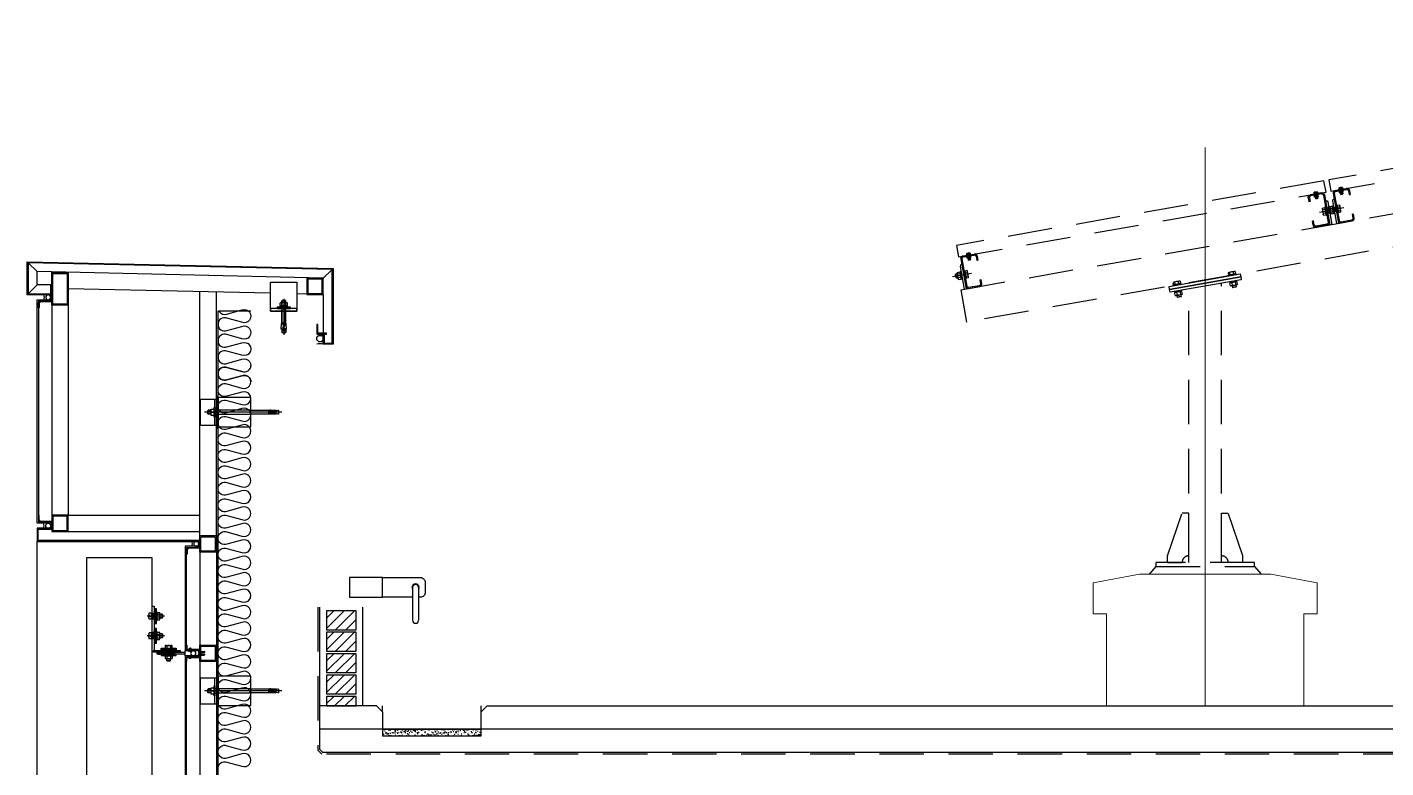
# Model space of a CAD drawing. Header units: millimetres. Extents: x 19868 to 801382, y -4805 to 85279.
# Drawn here: x 327508 to 331637, y 80540 to 82793 of the extents above; entities that cross this region are included whole.
import ezdxf

# ---------------------------------------------------------------- set-up
doc = ezdxf.new("R2010")
doc.units = ezdxf.units.MM
doc.header["$LTSCALE"] = 250
for name, pattern in [('AUDIT_I_191120105348-3', [2.3, 1.5, -0.8]), ('CENTER', [50.8, 31.75, -6.35, 6.35, -6.35]), ('HID', [2.8, 1.8, -1]), ('HIDDEN', [9.525, 6.35, -3.175]), ('HIDDEN2', [4.7625, 3.175, -1.5875])]:
    doc.linetypes.add(name, pattern=pattern)
for name, color, linetype in [('-입면선1', 2, 'Continuous'), ('0-Sheet', 7, 'Continuous'), ('4', 4, 'Continuous'), ('A-ELE-4', 4, 'Continuous'), ('A-ELE-7', 7, 'Continuous'), ('A-ELE-8', 8, 'Continuous'), ('A-ETC-8', 8, 'Continuous'), ('A-FIN', 6, 'Continuous'), ('A-FIN-8', 8, 'Continuous'), ('A-FIN-9', 7, 'Continuous'), ('A-HAT', 252, 'Continuous'), ('A-HAT-9', 9, 'Continuous'), ('A-HAT-WIREMESH', 9, 'g_mesh'), ('A-HID2', 4, 'AUDIT_I_191120105348-3'), ('A-WALL', 3, 'Continuous'), ('A-WP', 1, 'HID'), ('A-난간', 120, 'Continuous'), ('A-파라펫링', 7, 'Continuous'), ('alucobond', 7, 'Continuous'), ('EXTRUSION', 7, 'Continuous'), ('fastener', 1, 'Continuous'), ('ISL', 251, 'Continuous'), ('mold', 4, 'Continuous'), ('RIVET', 6, 'Continuous'), ('S-ELE-5', 8, 'Continuous'), ('S-TEEL', 4, 'Continuous'), ('SCREW', 1, 'Continuous'), ('SEALANT', 252, 'Continuous'), ('태양광', 7, 'Continuous'), ('태양광 모듈', 150, 'Continuous'), ('태양광구조물', 7, 'Continuous')]:
    doc.layers.add(name, color=color, linetype=linetype)
doc.layers.add('A-ELE-9', color=9, linetype='Continuous', lineweight=5)
doc.layers.add('CEN', color=1, linetype='Continuous', lineweight=9)
doc.layers.add('NOPLOT', color=191, linetype='Continuous', plot=False)
doc.styles.add('Gdim', font='')
doc.styles.get('Gdim').set_extended_font_data('Dotum')
doc.linetypes.add('g_mesh', pattern='A,10,-0.8,["X",Gdim,S=0.6,R=0,X=-0.15,Y=-0.3],-0.8', length=11.6)

# ---------------------------------------------------------------- blocks, each defined once
blk = doc.blocks.new('너트 M12')
for p, q in [((-9, 0), (9, 0)), ((-9.5, -9), (-9.5, -0.5)), ((9, -9.5), (-9, -9.5)), ((0, -8.3), (0, -1.2)), ((9.5, -0.5), (9.5, -9))]:
    blk.add_line(p, q)
for centre, start, end in [((-9, -0.5), 90, 180), ((-9, -9), 180, 270), ((9, -0.5), 0, 90), ((9, -9), 270, 0)]:
    blk.add_arc(centre, 0.5, start, end)
at = {"extrusion": (0, 0, -1)}
for centre, major_axis, ratio, start_param, end_param in [((-4.8, -0.9), (-4.75, 0.31), 0.185359, -0.024388, 3.141593), ((4.8, -0.9), (4.75, 0.31), 0.185108, 3.141593, 6.30754), ((-4.8, -8.6), (4.75, 0.31), 0.187111, 0, 3.166211), ((4.8, -8.6), (-4.75, 0.31), 0.185991, 3.117121, 6.283185)]:
    blk.add_ellipse(centre, major_axis=major_axis, ratio=ratio, start_param=start_param, end_param=end_param, dxfattribs=at)
blk = doc.blocks.new('A$C8bae6ef9')
at = {"layer": 'A-ETC-8'}
for p, q in [((51.5, -80), (51.5, 0)), ((249, -40), (14, -40)), ((24, -35.5), (25.5, -34)), ((34.2, -35.5), (24, -35.5)), ((24, -35.5), (24, -44.5)), ((34, -34), (25.5, -34)), ((25.5, -34), (25.5, -46)), ((45.5, -34), (155, -34)), ((209, -34), (155, -34)), ((209, -34), (209, -46)), ((212, -34), (209, -34)), ((212, -34), (212, -46)), ((226, -35.5), (212, -35.5)), ((212.6, -46.2), (212.6, -33.8)), ((215.6, -33.8), (212.6, -33.8)), ((230.6, -33.8), (215.6, -33.8)), ((216.6, -38), (216.6, -42)), ((220.6, -38), (220.6, -38.5)), ((221.1, -39), (227.7, -39)), ((221.1, -41), (227.7, -41)), ((237, -34), (226, -35.5)), ((231.1, -37.3), (229.3, -38.5)), ((231.6, -36.5), (231.6, -34.8)), ((237.5, -34), (237, -34)), ((239, -44.5), (239, -35.5)), ((34, -44.5), (24, -44.5)), ((24, -44.5), (25.5, -46)), ((34, -46), (25.5, -46)), ((155, -46), (45.5, -46)), ((155, -46), (209, -46)), ((209, -46), (212, -46)), ((226, -44.5), (212, -44.5)), ((215.6, -46.2), (212.6, -46.2)), ((215.6, -46.2), (230.6, -46.2)), ((220.6, -41.5), (220.6, -42)), ((226, -44.5), (237, -46)), ((231.1, -42.7), (229.3, -41.5)), ((231.6, -45.2), (231.6, -43.5)), ((237, -46), (237.5, -46))]:
    blk.add_line(p, q, dxfattribs=at)
blk.add_lwpolyline([(51.5, 0), (1.5, 0), (1.5, -80), (51.5, -80)], dxfattribs=at)
for points in [[(51.5, 0), (45.5, 0), (45.5, -80), (51.5, -80)], [(55, -84.5), (55, 4.5), (155, 4.5), (155, -84.5)], [(45.5, -55), (45.5, -25), (43.5, -25), (43.5, -55)]]:
    blk.add_lwpolyline(points, close=True, dxfattribs=at)
blk.add_lwpolyline([(51.5, -87.5), (51.5, 7.5, -0.414214), (52.5, 8.5), (55, 8.5), (55, -88.5), (52.5, -88.5, -0.414214)], format="xyb", close=True, dxfattribs=at)
for centre, radius, start, end in [((218.6, -38), 2, 90, 180), ((218.6, -38), 2, 0, 90), ((221.1, -38.5), 0.5, 180, 270), ((221.1, -41.5), 0.5, 90, 180), ((227.7, -36), 3, 270, 303.6901), ((227.7, -44), 3, 56.3099, 90), ((230.6, -34.8), 1, 0, 90), ((230.6, -36.5), 1, 303.6901, 0), ((237.5, -35.5), 1.5, 0, 90), ((218.6, -42), 2, 180, 270), ((218.6, -42), 2, 270, 0), ((230.6, -45.2), 1, 270, 0), ((230.6, -43.5), 1, 0, 56.3099), ((237.5, -44.5), 1.5, 270, 0)]:
    blk.add_arc(centre, radius, start, end, dxfattribs=at)
at = {"layer": 'A-ETC-8', "xscale": -1, "rotation": 270}
blk.add_blockref('너트 M12', (43.5, -40), dxfattribs=at)
blk = doc.blocks.new('A$C632c858f')
at = {"layer": 'A-ETC-8'}
blk.add_arc((-2.8, 0), 24, 341.8248, 18.1752, dxfattribs=at)
blk.add_ellipse((34, 0), major_axis=(7.59, 0), ratio=0.987937, dxfattribs=at)
blk = doc.blocks.new('A$Cae507117')
at = {"layer": 'A-ETC-8'}
for points in [[(-50, 0), (-50, -50), (0, -50), (0, 0)], [(-46.8, -3.2), (-46.8, -46.8), (-3.2, -46.8), (-3.2, -3.2)]]:
    blk.add_lwpolyline(points, close=True, dxfattribs=at)
blk = doc.blocks.new('A$Cab6a45e4')
at = {"layer": 'A-HAT-9'}
h = blk.add_hatch(dxfattribs=at)
h.set_pattern_fill('AR-SAND', color=256, scale=0.3)
h.set_pattern_definition([(37.5, (-113396.389, 321984.363), (-0.4800094, 14.6823971), [0, -11.5824, 0, -12.954, 0, -12.3825]), (7.5, (-113396.389, 321984.363), (13.4856985, 21.504753), [0, -6.2484, 0, -10.4394, 0, -4.0005]), (327.5, (-113405.761, 321984.363), (23.7297711, 0.04311554), [0, -3.81, 0, -13.716, 0, -17.907]), (317.5, (-113405.761, 321984.363), (22.9066936, 6.6878797), [0, -1.905, 0, -8.9916, 0, -10.287])])
h.paths.add_polyline_path([(0, 45), (300, 45), (300, 25), (0, 25)])
at = {"layer": 'A-FIN'}
for points in [[(-18, 116), (0, 98), (0, 25), (300, 25), (300, 98), (318, 116)], [(0, 45), (300, 45)]]:
    blk.add_lwpolyline(points, dxfattribs=at)
at = {"layer": 'NOPLOT'}
for p, q in [((0, 98), (0, 116)), ((300, 98), (300, 116))]:
    blk.add_line(p, q, dxfattribs=at)
blk = doc.blocks.new('M12-STUD ANCHOR')
at = {"layer": 'A-ETC-8'}
for p, q in [((28.7, 42.2), (19.2, 42.2)), ((22.7, 48), (23.9, 49.2)), ((34.7, 48), (22.7, 48)), ((22.7, -20.8), (22.7, 48)), ((33.5, 49.2), (23.9, 49.2)), ((23.9, -20.8), (23.9, 49.2)), ((28.7, 54.2), (28.7, -55.8)), ((28.7, 42.2), (38.2, 42.2)), ((33.5, 49.2), (34.7, 48)), ((33.5, -20.8), (33.5, 49.2)), ((34.7, -20.8), (34.7, 48)), ((17.8, 33.7), (17.8, 40.7)), ((28.2, 30.2), (18, 31.2)), ((18, 28.2), (18, 31.2)), ((18, 31.2), (29.2, 31.2)), ((28.2, 27.2), (18, 28.2)), ((28.7, 32.2), (19.2, 32.2)), ((23.3, 33.7), (23.3, 40.7)), ((28.2, 27.2), (28.2, 30.2)), ((39.5, 28.2), (28.2, 28.2)), ((28.7, 32.2), (38.2, 32.2)), ((29.2, 29.2), (29.2, 32.2)), ((39.5, 31.2), (29.2, 32.2)), ((39.5, 28.2), (29.2, 29.2)), ((34.2, 33.7), (34.2, 40.7)), ((39.5, 28.2), (39.5, 31.2)), ((39.7, 33.7), (39.7, 40.7)), ((20.5, -38.8), (21.7, -20.8)), ((28.7, -38.8), (20.5, -38.8)), ((21.7, -20.8), (24.3, -20.8)), ((22.7, -18.4), (34.7, -18.4)), ((22.7, -38.8), (22.7, -48.4)), ((22.7, -41.2), (34.7, -41.2)), ((28.7, -20.8), (24.8, -20.8)), ((25.8, -32.3), (32, -26.1)), ((26.2, -32.6), (32.3, -26.5)), ((31.1, -35.9), (27.5, -35.9)), ((31.1, -36.4), (27.5, -36.4)), ((35.7, -20.8), (28.7, -20.8)), ((31.1, -38.8), (28.7, -38.8)), ((32.3, -38.8), (36.9, -38.8)), ((34.7, -38.8), (34.7, -48.4)), ((36.9, -38.8), (35.7, -20.8)), ((22.7, -42.4), (34.7, -42.4)), ((22.7, -48.4), (28.7, -48.4)), ((28.7, -50.8), (22.7, -48.4)), ((28.7, -50.8), (34.7, -48.4)), ((34.7, -48.4), (28.7, -48.4))]:
    blk.add_line(p, q, dxfattribs=at)
for centre, radius, start, end in [((19.2, 40.7), 1.47, 90, 180), ((21.8, 40.7), 1.47, 360, 90), ((24.7, 40.7), 1.47, 90, 180), ((32.8, 40.7), 1.47, 360, 90), ((35.7, 40.7), 1.47, 90, 180), ((38.2, 40.7), 1.47, 360, 90), ((19.2, 33.7), 1.47, 180, 270), ((21.8, 33.7), 1.47, 270, 360), ((24.7, 33.7), 1.47, 180, 270), ((32.8, 33.7), 1.47, 270, 360), ((35.7, 33.7), 1.47, 180, 270), ((38.2, 33.7), 1.47, 270, 360), ((27.7, -21.9), 3.6, 161.9622, 315), ((27.7, -21.9), 3.12, 159.0667, 315), ((27.5, -34), 2.4, 135, 270), ((27.5, -34), 1.92, 135, 270), ((31.1, -25.3), 1.68, 315, 135), ((31.1, -25.3), 1.2, 315, 135), ((31.1, -37.6), 1.68, 314.4153, 90), ((31.1, -37.6), 1.2, 270, 90)]:
    blk.add_arc(centre, radius, start, end, dxfattribs=at)
blk = doc.blocks.new('A$C7453124a')
at = {"layer": 'A-ETC-8'}
for points in [[(-40, 88.4), (40, 88.4), (40, 0), (-40, 0)], [(-40, 8), (-40, 0), (40, 0), (40, 8)], [(-20, 8), (20, 8), (20, 12), (-20, 12)]]:
    blk.add_lwpolyline(points, close=True, dxfattribs=at)
blk.add_blockref('M12-STUD ANCHOR', (-28.7, -16.2), dxfattribs=at)
blk = doc.blocks.new('A$C74a2a393')
at = {"layer": 'A-ETC-8'}
for points in [[(-50, -100), (-50, 0), (0, 0), (0, -100)], [(-46.8, -96.8), (-46.8, -3.2), (-3.2, -3.2), (-3.2, -96.8)]]:
    blk.add_lwpolyline(points, close=True, dxfattribs=at)
blk = doc.blocks.new('A$Ccc718929')
at = {"layer": '0-Sheet'}
for p, q in [((897, -247), (897, -22.9)), ((900, -20), (900, -250)), ((858, -223), (858, -220)), ((858, -220), (870, -220)), ((870, -223), (858, -223)), ((870, -250), (870, -223)), ((873, -220), (873, -247)), ((873, -247), (897, -247)), ((900, -250), (870, -250))]:
    blk.add_line(p, q, dxfattribs=at)
at = {"layer": 'A-ETC-8'}
for p, q in [((0, -29.7), (-27, -3)), ((870, -49.1), (0, -29.7)), ((0, -70.3), (0, -29.7)), ((870, -49.1), (897, -23)), ((-27, -97.3), (0, -70.3)), ((42, -70.3), (0, -70.3)), ((42, -97.3), (42, -70.3)), ((710, -95.6), (95, -82.2)), ((868.5, -99.1), (790, -97.4)), ((870, -99.1), (870, -220))]:
    blk.add_line(p, q, dxfattribs=at)
blk.add_lwpolyline([(8, -119.3), (43, -119.3), (43, -108.3), (45, -108.3), (45, -121.3), (9.7, -121.3, -0.226541), (6, -125), (6, -139.7), (4, -139.7), (4, -123.3, 0.414214)], format="xyb", close=True, dxfattribs=at)
blk.add_lwpolyline([(850, -220), (880, -220), (880, -217), (853, -217), (853, -190), (850, -190)], close=True, dxfattribs=at)
blk.add_arc((860, -313.7), 64.5, 81.0843, 98.9157, dxfattribs=at)
blk.add_ellipse((860, -233.5), major_axis=(0, 10), ratio=0.999542, dxfattribs=at)
at = {"layer": 'A-FIN-9'}
for p, q in [((-30, -100.3), (-30, 0)), ((-30, 0), (900, -20)), ((897, -23), (-27, -3)), ((-27, -3), (-27, -97.3)), ((42, -100.3), (-30, -100.3)), ((-27, -97.3), (45, -97.3)), ((42, -107.3), (42, -100.3)), ((45, -107.3), (42, -107.3)), ((45, -97.3), (45, -107.3))]:
    blk.add_line(p, q, dxfattribs=at)
at = {"layer": 'A-ETC-8'}
for name, p in [('A$C74a2a393', (95, -31.8)), ('A$C7453124a', (750, -150)), ('A$Cae507117', (870, -49.1))]:
    blk.add_blockref(name, p, dxfattribs=at)
at = {"layer": 'A-ETC-8', "xscale": -1, "rotation": 180}
blk.add_blockref('A$C632c858f', (0, -107.8), dxfattribs=at)
blk = doc.blocks.new('revit')
at = {"layer": 'RIVET'}
for p, q in [((-4.2, 0.5), (-4.2, 0)), ((4.2, 0), (-4.2, 0)), ((2.7, 1), (-2.7, 1)), ((-1.5, 1), (-1.5, -7)), ((1.5, 1), (1.5, -7)), ((4.2, 0.5), (4.2, 0)), ((2.4, -5.5), (-2.4, -5.5)), ((2.4, -7), (-2.4, -7))]:
    blk.add_line(p, q, dxfattribs=at)
at = {"layer": 'RIVET', "color": 1, "linetype": 'CENTER'}
blk.add_line((0, 2.3), (0, -9), dxfattribs=at)
at = {"layer": 'RIVET'}
for points in [[(-4.2, 0.5), (-2.7, 1)], [(4.2, 0.5), (2.7, 1)]]:
    blk.add_lwpolyline(points, dxfattribs=at)
blk.add_lwpolyline([(-1.5, -7, 0.666667), (1.5, -7, 1.5)], format="xyb", dxfattribs=at)
for centre, start, end in [((-2.4, -6.2), 90, 270), ((2.4, -6.2), 270, 90)]:
    blk.add_arc(centre, 0.75, start, end, dxfattribs=at)
blk = doc.blocks.new('PH-4-16')
at = {"layer": 'SCREW'}
for p, q in [((-1.5, 0), (-1.5, -1)), ((1.5, 0), (1.5, -1.6)), ((0.1, -0.9), (-2, -1.2)), ((-2, -1.2), (-1.5, -1)), ((0.1, -1), (-2, -1.3)), ((-2, -1.3), (-1.5, -1.5)), ((2, -1.8), (-2, -2.4)), ((-2, -2.4), (-1.5, -2.2)), ((-2, -2.5), (-1.5, -2.7)), ((2, -3), (-2, -3.7)), ((-2, -3.6), (-1.5, -3.5)), ((-2, -3.8), (-1.5, -4)), ((2, -4.3), (-2, -4.9)), ((-2, -4.9), (-1.5, -4.7)), ((-2, -5), (-1.5, -5.2)), ((2, -5.5), (-2, -6.2)), ((-2, -6.1), (-1.5, -5.9)), ((-2, -6.2), (-1.5, -6.4)), ((2, -6.7), (-2, -7.4)), ((-2, -7.4), (-1.5, -7.2)), ((-2, -7.5), (-1.5, -7.7)), ((2, -8), (-2, -8.6)), ((-2, -8.6), (-1.5, -8.4)), ((-2, -8.7), (-1.5, -8.9)), ((2, -9.2), (-2, -9.9)), ((-2, -9.9), (-1.5, -9.7)), ((-2, -10), (-1.5, -10.2)), ((2, -10.5), (-2, -11.1)), ((-2, -11.1), (-1.5, -10.9)), ((-2, -11.2), (-1.5, -11.4)), ((2, -1.9), (-2, -2.5)), ((2, -3.1), (-2, -3.8)), ((2, -4.4), (-2, -5)), ((2, -5.6), (-2, -6.3)), ((2, -6.9), (-2, -7.5)), ((2, -8.1), (-2, -8.7)), ((2, -9.3), (-2, -10)), ((2, -10.6), (-2, -11.2)), ((0.1, -0.9), (-1.5, -1)), ((0.1, -1), (-1.5, -1.5)), ((-1.5, -1.5), (-1.5, -2.2)), ((1.5, -1.6), (-1.5, -2.2)), ((1.5, -2.1), (-1.5, -2.7)), ((-1.5, -2.7), (-1.5, -3.5)), ((1.5, -2.8), (-1.5, -3.5)), ((1.5, -3.3), (-1.5, -4)), ((1.5, -4.1), (-1.5, -4.7)), ((1.5, -4.6), (-1.5, -5.2)), ((-1.5, -5.2), (-1.5, -5.9)), ((1.5, -5.3), (-1.5, -5.9)), ((1.5, -5.8), (-1.5, -6.4)), ((-1.5, -6.4), (-1.5, -7.2)), ((1.5, -6.5), (-1.5, -7.2)), ((1.5, -7.1), (-1.5, -7.7)), ((-1.5, -7.7), (-1.5, -8.4)), ((1.5, -7.8), (-1.5, -8.4)), ((1.5, -8.3), (-1.5, -8.9)), ((-1.5, -8.9), (-1.5, -9.7)), ((1.5, -9), (-1.5, -9.7)), ((1.5, -9.5), (-1.5, -10.2)), ((-1.5, -10.2), (-1.5, -10.9)), ((1.5, -10.3), (-1.5, -10.9)), ((1.5, -10.8), (-1.5, -11.4)), ((-1.5, -11.4), (-1.5, -14.5)), ((-1.5, -14.5), (-1.1, -14.5)), ((0, -16), (-1.5, -14.5)), ((-1.1, -12.6), (-1.1, -14.5)), ((-1.1, -14.5), (0, -16)), ((0, -16), (1.5, -14.5)), ((1.5, -14.5), (0.4, -12.2)), ((1.5, -1.6), (2, -1.8)), ((2, -1.9), (1.5, -2.1)), ((1.5, -2.1), (1.5, -2.8)), ((2, -3), (1.5, -2.8)), ((2, -3.1), (1.5, -3.3)), ((1.5, -3.3), (1.5, -4.1)), ((2, -4.3), (1.5, -4.1)), ((2, -4.4), (1.5, -4.6)), ((1.5, -4.6), (1.5, -5.3)), ((2, -5.5), (1.5, -5.3)), ((2, -5.6), (1.5, -5.8)), ((1.5, -5.8), (1.5, -6.5)), ((2, -6.7), (1.5, -6.5)), ((2, -6.9), (1.5, -7.1)), ((1.5, -7.1), (1.5, -7.8)), ((2, -8), (1.5, -7.8)), ((2, -8.1), (1.5, -8.3)), ((1.5, -8.3), (1.5, -9)), ((2, -9.2), (1.5, -9)), ((2, -9.3), (1.5, -9.5)), ((1.5, -9.5), (1.5, -10.3)), ((2, -10.5), (1.5, -10.3)), ((2, -10.6), (1.5, -10.8)), ((1.5, -10.8), (1.5, -14.5))]:
    blk.add_line(p, q, dxfattribs=at)
at = {"layer": 'SCREW', "color": 1, "linetype": 'CENTER'}
blk.add_line((0, 4), (0, -17.7), dxfattribs=at)
at = {"layer": 'SCREW', "linetype": 'HIDDEN2'}
blk.add_line((-1.5, -4), (-1.5, -4.7), dxfattribs=at)
at = {"layer": 'SCREW'}
blk.add_lwpolyline([(3.5, 1), (3.5, 0), (-3.5, 0), (-3.5, 1, -0.336479), (-2.5, 2.2, -0.138717), (2.5, 2.2, -0.336479)], format="xyb", close=True, dxfattribs=at)
blk.add_lwpolyline([(-2.5, 2.2), (-2.3, 2), (-2.1, 1.9), (-1.8, 1.9), (-1.5, 2), (-1.3, 2), (-1, 2.1), (-0.8, 2.1), (-0.7, 2.1), (-0.6, 2.1), (-0.5, 2), (-0.5, 1.8), (-0.5, 1.6), (-0.5, 1.4), (-0.5, 1.2), (-0.5, 1), (-0.5, 0.8), (-0.4, 0.7), (-0.3, 0.6), (-0.1, 0.6), (0, 0.5), (0.1, 0.6), (0.3, 0.6), (0.4, 0.7), (0.5, 0.8), (0.5, 1), (0.5, 1.2), (0.5, 1.4), (0.5, 1.6), (0.5, 1.8), (0.5, 2), (0.6, 2.1), (0.7, 2.1), (0.8, 2.1), (1, 2.1), (1.3, 2), (1.5, 2), (1.8, 1.9), (2.1, 1.9), (2.3, 2), (2.5, 2.2)], dxfattribs=at)
for centre, radius, start, end in [((-1.9, -1.2), 0.0931, 139.8661, 209.9246), ((-1.9, -2.5), 0.0931, 139.8661, 209.9246), ((-1.9, -3.7), 0.0931, 139.8661, 209.9246), ((-1.9, -4.9), 0.0931, 139.8661, 209.9246), ((-1.9, -6.2), 0.0931, 139.8661, 209.9246), ((-1.9, -7.4), 0.0931, 139.8661, 209.9246), ((-1.9, -8.7), 0.0931, 139.8661, 209.9246), ((-1.9, -9.9), 0.0931, 139.8661, 209.9246), ((-1.9, -11.2), 0.0931, 139.8661, 209.9246), ((-0.3, -12.6), 0.815, 27.365, 180), ((0, -0.9), 0.0605, 310.7271, 69.3149), ((1.9, -1.8), 0.0931, 319.8661, 29.9246), ((1.9, -3.1), 0.0931, 319.8661, 29.9246), ((1.9, -4.3), 0.0931, 319.8661, 29.9246), ((1.9, -5.6), 0.0931, 319.8661, 29.9246), ((1.9, -6.8), 0.0931, 319.8661, 29.9246), ((1.9, -8), 0.0931, 319.8661, 29.9246), ((1.9, -9.3), 0.0931, 319.8661, 29.9246), ((1.9, -10.5), 0.0931, 319.8661, 29.9246)]:
    blk.add_arc(centre, radius, start, end, dxfattribs=at)
blk = doc.blocks.new('A$Ca5277587')
at = {"layer": '-입면선1', "linetype": 'HIDDEN', "ltscale": 0.005}
h = blk.add_hatch(dxfattribs=at)
h.set_pattern_fill('DASH', color=1, scale=0.5, angle=90)
h.set_pattern_definition([(90, (793.9652, -2056.4048), (-1.5875, 1.5875), [1.5875, -1.5875])])
h.paths.add_polyline_path([(6, 406.5), (11, 406.5), (11, 419.5), (6, 419.5)])
h = blk.add_hatch(dxfattribs=at)
h.set_pattern_fill('DASH', color=1, scale=0.5, angle=90)
h.set_pattern_definition([(90, (793.9652, -2116.4048), (-1.5875, 1.5875), [1.5875, -1.5875])])
h.paths.add_polyline_path([(6, 346.5), (11, 346.5), (11, 359.5), (6, 359.5)])
at = {"layer": '4', "transparency": 33554687}
h = blk.add_hatch(dxfattribs=at)
h.set_pattern_fill('JIS_LC_20A', color=8, scale=2, angle=180)
h.set_pattern_definition([(225, (2691.68, -42.89), (28.2843, -28.2843), []), (225, (2689.68, -42.89), (28.2843, -28.2843), [])])
edge = h.paths.add_edge_path()
edge.add_line((0, 309), (0, 443))
edge.add_line((0, 443), (6, 443))
edge.add_line((6, 443), (6, 309))
edge.add_line((6, 309), (85, 309))
edge.add_line((85, 309), (85, 303))
edge.add_line((85, 303), (6, 303))
edge.add_arc((6, 309), 6, 180, 270, ccw=False)
at = {"layer": '4', "linetype": 'HID', "lineweight": 25, "transparency": 33554687}
h = blk.add_hatch(dxfattribs=at)
h.set_pattern_fill('LINE', color=1, scale=0.5, angle=180)
h.set_pattern_definition([(0, (-3440.2672, -1271.7153), (0, 1.5875), [])])
h.paths.add_polyline_path([(6, 405.3), (0.5, 405.3), (0.5, 420.7), (6, 420.7)])
h = blk.add_hatch(dxfattribs=at)
h.set_pattern_fill('LINE', color=1, scale=0.5, angle=180)
h.set_pattern_definition([(0, (-3440.2672, -1331.7153), (0, 1.5875), [])])
h.paths.add_polyline_path([(6, 345.3), (0.5, 345.3), (0.5, 360.7), (6, 360.7)])
h = blk.add_hatch(dxfattribs=at)
h.set_pattern_fill('LINE', color=8, angle=90)
h.set_pattern_definition([(270, (2691.7762, -32.9828), (3.175, -6e-16), [])])
h.paths.add_polyline_path([(18.5, 297), (68.4, 297), (68.4, 303), (18.5, 303)])
h = blk.add_hatch(dxfattribs=at)
h.set_pattern_fill('LINE', color=8, angle=270)
h.set_pattern_definition([(270, (2691.7762, -52.8894), (3.175, -6e-16), [])])
h.paths.add_polyline_path([(74.9, 309), (24.9, 309), (24.9, 303), (74.9, 303)])
h = blk.add_hatch(dxfattribs=at)
h.set_pattern_fill('LINE', color=1, scale=0.5, angle=270)
h.set_pattern_definition([(270, (2691.0848, -79.0771), (1.5875, -7e-16), [])])
h.paths.add_polyline_path([(47.4, 309), (32.4, 309), (32.4, 298), (47.4, 298)])
at = {"layer": '4', "linetype": 'HIDDEN', "ltscale": 0.005}
h = blk.add_hatch(dxfattribs=at)
h.set_pattern_fill('DASH', color=1, scale=0.5)
h.set_pattern_definition([(360, (-2116.136, -522.0626), (1.5875, 1.5875), [1.5875, -1.5875])])
h.paths.add_polyline_path([(43.5, 309), (43.5, 314), (56.5, 314), (56.5, 309)])
at = {"layer": '-입면선1', "color": 1, "linetype": 'HIDDEN', "ltscale": 0.005, "elevation": 0}
for points in [[(11, 419.5), (6, 419.5), (6, 406.5), (11, 406.5)], [(11, 359.5), (6, 359.5), (6, 346.5), (11, 346.5)]]:
    blk.add_lwpolyline(points, close=True, dxfattribs=at)
at = {"layer": '4', "elevation": 0}
blk.add_lwpolyline([(0, 309), (0, 443), (6, 443), (6, 309), (85, 309), (85, 303), (6, 303, -0.414214)], format="xyb", close=True, dxfattribs=at)
at = {"layer": '4', "color": 8, "linetype": 'HID', "lineweight": 25, "elevation": 0}
for points in [[(6, 421.2), (0, 421.2), (0, 404.7), (6, 404.7)], [(6, 361.2), (0, 361.2), (0, 344.7), (6, 344.7)], [(18.5, 297), (68.4, 297), (68.4, 303), (18.5, 303)], [(74.9, 309), (24.9, 309), (24.9, 303), (74.9, 303)]]:
    blk.add_lwpolyline(points, close=True, dxfattribs=at)
at = {"layer": '4', "color": 1, "linetype": 'HID', "lineweight": 25, "elevation": 0}
for points in [[(6, 405.3), (0.5, 405.3), (0.5, 420.7), (6, 420.7)], [(6, 345.3), (0.5, 345.3), (0.5, 360.7), (6, 360.7)], [(47.4, 309), (32.4, 309), (32.4, 298), (47.4, 298)]]:
    blk.add_lwpolyline(points, close=True, dxfattribs=at)
at = {"layer": '4'}
for points in [[(11, 390.5), (13, 390.5), (13, 435.5), (11, 435.5), (6, 435.5), (6, 390.5), (11, 390.5), (11, 393.5), (6, 393.5), (11, 393.5), (11, 432.5), (6, 432.5), (11, 432.5), (11, 435.5)], [(11, 330.5), (13, 330.5), (13, 375.5), (11, 375.5), (6, 375.5), (6, 330.5), (11, 330.5), (11, 333.5), (6, 333.5), (11, 333.5), (11, 372.5), (6, 372.5), (11, 372.5), (11, 375.5)]]:
    blk.add_lwpolyline(points, dxfattribs=at)
at = {"layer": '4', "elevation": 0}
for points in [[(100.4, 297), (15, 297), (15, 303), (100.4, 303)], [(27.5, 314), (27.5, 316), (72.5, 316), (72.5, 314), (72.5, 309), (27.5, 309), (27.5, 314), (30.5, 314), (30.5, 309), (30.5, 314), (69.5, 314), (69.5, 309), (69.5, 314), (72.5, 314)]]:
    blk.add_lwpolyline(points, dxfattribs=at)
at = {"layer": '4', "color": 1, "linetype": 'HIDDEN', "ltscale": 0.005, "elevation": 0}
blk.add_lwpolyline([(56.5, 314), (56.5, 309), (43.5, 309), (43.5, 314)], close=True, dxfattribs=at)
at = {"layer": 'A-FIN', "elevation": 0}
for points in [[(104, 311.5), (140, 311.5), (140, 311.5), (140, 307.5), (100, 307.5)], [(104, 288.5), (140, 288.5), (140, 288.5), (140, 292.5), (100, 292.5)]]:
    blk.add_lwpolyline(points, dxfattribs=at)
at = {"layer": 'fastener'}
for p, q in [((37.5, 413, 0), (-15.5, 413)), ((-10.5, 408.8, 0), (-10.5, 417.3, 0)), ((-2.5, 422.5, 0), (-9.5, 422.5, 0)), ((-9.5, 413, 0), (-2.5, 413, 0)), ((-2.5, 403.5, 0), (-2.5, 422.5, 0)), ((-2.5, 419, 0), (13, 419, 0)), ((15, 424, 0), (21.9, 424, 0)), ((15, 418.5, 0), (21.9, 418.5, 0)), ((23, 421.2, 0), (23, 404.8, 0)), ((30.5, 419, 0), (23, 419, 0)), ((30.5, 407, 0), (30.5, 419, 0)), ((30.5, 419, 0), (32.5, 417, 0)), ((32.5, 409, 0), (32.5, 417, 0)), ((-2.5, 403.5, 0), (-9.5, 403.5, 0)), ((-2.5, 407, 0), (13, 407, 0)), ((15, 407.5, 0), (21.9, 407.5, 0)), ((15, 402.1, 0), (21.9, 402.1, 0)), ((30.5, 407, 0), (23, 407, 0)), ((30.5, 407, 0), (32.5, 409, 0)), ((37.5, 353, 0), (-15.5, 353)), ((-10.5, 348.8, 0), (-10.5, 357.3, 0)), ((-2.5, 362.5, 0), (-9.5, 362.5, 0)), ((-9.5, 353, 0), (-2.5, 353, 0)), ((-2.5, 343.5, 0), (-9.5, 343.5, 0)), ((-2.5, 343.5, 0), (-2.5, 362.5, 0)), ((-2.5, 359, 0), (13, 359, 0)), ((-2.5, 347, 0), (13, 347, 0)), ((15, 364, 0), (21.9, 364, 0)), ((15, 358.5, 0), (21.9, 358.5, 0)), ((15, 347.5, 0), (21.9, 347.5, 0)), ((15, 342.1, 0), (21.9, 342.1, 0)), ((23, 361.2, 0), (23, 344.8, 0)), ((30.5, 359, 0), (23, 359, 0)), ((30.5, 347, 0), (23, 347, 0)), ((30.5, 347, 0), (30.5, 359, 0)), ((30.5, 359, 0), (32.5, 357, 0)), ((30.5, 347, 0), (32.5, 349, 0)), ((32.5, 349, 0), (32.5, 357, 0)), ((39, 291, 0), (39, 284.1, 0)), ((41.8, 324, 0), (58.2, 324, 0)), ((44, 293, 0), (44, 316, 0)), ((44.5, 322.5, 0), (44.5, 316, 0)), ((44.5, 291, 0), (44.5, 284.1, 0)), ((44.7, 293, 0), (44.7, 316, 0)), ((55.2, 293, 0), (55.2, 316, 0)), ((55.5, 322.5, 0), (55.5, 316, 0)), ((55.5, 291, 0), (55.5, 284.1, 0)), ((56, 293, 0), (56, 316, 0)), ((60.9, 291, 0), (60.9, 284.1, 0)), ((58.2, 283, 0), (41.8, 283, 0)), ((44, 278, 0), (44, 283, 0)), ((44, 278, 0), (56, 278, 0)), ((44, 278, 0), (46, 276, 0)), ((44.7, 277.3, 0), (44.7, 283, 0)), ((54, 276, 0), (46, 276, 0)), ((56, 278, 0), (54, 276, 0)), ((55.2, 277.3, 0), (55.2, 283, 0)), ((56, 278, 0), (56, 283, 0))]:
    blk.add_line(p, q, dxfattribs=at)
for points in [[(13, 400.8), (15, 400.8), (15, 425.2), (13, 425.2), (13, 400.8)], [(13, 340.8), (15, 340.8), (15, 365.2), (13, 365.2), (13, 340.8)]]:
    blk.add_lwpolyline(points, dxfattribs=at)
at = {"layer": 'fastener', "elevation": 0}
blk.add_lwpolyline([(62.2, 293), (62.2, 291), (37.8, 291), (37.8, 293)], close=True, dxfattribs=at)
blk.add_lwpolyline([(60.9, 316), (60.9, 322.5, 0.547945), (55.5, 322.5, 0.273973), (44.5, 322.5, 0.547945), (39, 322.5), (39, 316)], format="xyb", close=True, dxfattribs=at)
at = {"layer": 'fastener'}
for centre, radius, start, end in [((1.3, 417.8, 0), 11.8, 156.2227, 203.7773), ((1.3, 408.3, 0), 11.8, 156.2227, 203.7773), ((19.1, 421.2, 0), 3.88, 315.2164, 44.7836), ((9.1, 413, 0), 13.9, 336.8008, 23.1992), ((19.1, 404.8, 0), 3.88, 315.2164, 44.7836), ((1.3, 357.8, 0), 11.8, 156.2227, 203.7773), ((1.3, 348.3, 0), 11.8, 156.2227, 203.7773), ((19.1, 361.2, 0), 3.88, 315.2164, 44.7836), ((9.1, 353, 0), 13.9, 336.8008, 23.1992), ((19.1, 344.8, 0), 3.88, 315.2164, 44.7836), ((41.8, 286.9, 0), 3.88, 225.2164, 314.7836), ((50, 296.9, 0), 13.9, 246.8008, 293.1992), ((58.2, 286.9, 0), 3.88, 225.2164, 314.7836)]:
    blk.add_arc(centre, radius, start, end, dxfattribs=at)
at = {"layer": 'mold', "color": 4, "elevation": 0}
for points in [[(105.5, 313), (145, 313), (145, 300), (143.5, 300), (143.5, 311.5), (104, 311.5), (104, 324.5), (105.5, 324.5), (105.5, 313)], [(105.5, 287), (145, 287), (145, 300), (143.5, 300), (143.5, 288.5), (104, 288.5), (104, 275.5), (105.5, 275.5), (105.5, 287)]]:
    blk.add_lwpolyline(points, dxfattribs=at)
at = {"layer": 'S-TEEL', "elevation": 0}
blk.add_lwpolyline([(27.5, 293), (72.5, 293), (72.5, 297), (27.5, 297)], close=True, dxfattribs=at)
at = {"layer": 'SEALANT', "elevation": 0}
blk.add_lwpolyline([(100, 292.5, 0.059304), (100, 307.5)], format="xyb", dxfattribs=at)
at = {"layer": 'SEALANT', "extrusion": (0, 0, -1)}
blk.add_ellipse((124.8, 300, 0), major_axis=(8.29, 0), ratio=0.90449, dxfattribs=at)
at = {"layer": 'A-ETC-8', "xscale": -1, "rotation": 180}
blk.add_blockref('A$Cae507117', (195, 275, 0), dxfattribs=at)
at = {"layer": 'alucobond', "rotation": 180}
blk.add_blockref('revit', (115, 307.5, 0), dxfattribs=at)
at = {"layer": 'alucobond', "xscale": -1, "rotation": 359.9999999999999}
blk.add_blockref('revit', (115, 292.5, 0), dxfattribs=at)
at = {"layer": 'EXTRUSION', "xscale": -1, "rotation": 89.99999999999937}
blk.add_blockref('PH-4-16', (143.5, 304, 0), dxfattribs=at)
at = {"layer": 'EXTRUSION', "rotation": 90.0000000000004}
blk.add_blockref('PH-4-16', (143.5, 296, 0), dxfattribs=at)
blk = doc.blocks.new('C49BE3F48')
at = {"layer": 'A-ELE-7', "color": 8}
blk.add_arc((100.4, -75), 11, 324.9032, 215.0968, dxfattribs=at)
at = {"layer": 'A-ETC-8', "color": 8, "elevation": 0}
blk.add_lwpolyline([(91.4, -105), (0, -105), (0, -45), (115, -45, -0.414214), (130, -60), (130, -90, -0.414214), (115, -105), (109.4, -105)], format="xyb", dxfattribs=at)
at = {"layer": 'A-HID2', "color": 5, "elevation": 0}
blk.add_lwpolyline([(0, -45), (-100, -45), (-100, -105), (0, -105)], dxfattribs=at)
at = {"layer": 'A-난간', "color": 8}
for p, q in [((91.4, -75), (91.4, -175)), ((109.4, -75), (109.4, -175))]:
    blk.add_line(p, q, dxfattribs=at)
for centre, start, end in [((100.4, -75), 0, 180), ((100.4, -175), 180, 0)]:
    blk.add_arc(centre, 9, start, end, dxfattribs=at)
blk = doc.blocks.new('G$CE9AAA169')
at = {"color": 8}
for p, q in [((10.9, 18), (10, 17.1)), ((10, 6.9), (10, 17.1)), ((10, 6.9), (10.9, 6)), ((15.3, 18), (10.9, 18)), ((10.9, 6), (10.9, 18)), ((15.3, 6), (10.9, 6)), ((15.3, 3.8), (15.3, 20.2)), ((16.2, 23), (24.4, 23)), ((24.4, 17.5), (16.2, 17.5)), ((24.4, 6.5), (16.2, 6.5)), ((16.2, 1), (24.4, 1)), ((25.3, 3.8), (25.3, 20.2)), ((28.3, 12), (25.3, 13.7)), ((25.3, 12), (28.3, 10.3)), ((47.1, 23), (40, 23)), ((40, 1), (40, 23)), ((40, 17.5), (47.1, 17.5)), ((40, 6.5), (47.1, 6.5)), ((47.1, 1), (40, 1)), ((48, 3.8), (48, 20.2))]:
    blk.add_line(p, q, dxfattribs=at)
for points in [[(25.3, 1.3), (28.3, 1.3), (28.3, 22.8), (25.3, 22.8)], [(37.5, 0), (37.5, 24), (40, 24), (40, 0)]]:
    blk.add_lwpolyline(points, close=True, dxfattribs=at)
for centre, radius, start, end in [((20.1, 20.2), 4.82, 145.3301, 214.6699), ((33.3, 12), 18, 162.2591, 197.7409), ((20.1, 3.8), 4.82, 145.3301, 214.6699), ((20.5, 20.2), 4.82, 325.3301, 34.6699), ((7.3, 12), 18, 342.2591, 17.7409), ((20.5, 3.8), 4.82, 325.3301, 34.6699), ((43.2, 20.2), 4.82, 325.3301, 34.6699), ((30, 12), 18, 342.2591, 17.7409), ((43.2, 3.8), 4.82, 325.3301, 34.6699)]:
    blk.add_arc(centre, radius, start, end, dxfattribs=at)
at = {"layer": '태양광', "color": 1, "linetype": 'CENTER', "ltscale": 0.3}
blk.add_line((58, 12), (0, 12), dxfattribs=at)
blk = doc.blocks.new('G$C40D0023C')
at = {"color": 8}
for p, q in [((0, 10.1), (0, 1.4)), ((0.5, 11.5), (4.5, 11.5)), ((0.5, 8.7), (4.5, 8.7)), ((0.5, 2.9), (4.5, 2.9)), ((0.5, 0), (4.5, 0)), ((5, 10.1), (5, 1.4))]:
    blk.add_line(p, q, dxfattribs=at)
for centre, radius, start, end in [((2.4, 10.1), 2.43, 143.5307, 216.4693), ((9, 5.8), 9, 161.2917, 198.7083), ((2.4, 1.4), 2.43, 143.5307, 216.4693), ((2.6, 10.1), 2.43, 323.5307, 36.4693), ((-4, 5.8), 9, 341.2917, 18.7083), ((2.6, 1.4), 2.43, 323.5307, 36.4693)]:
    blk.add_arc(centre, radius, start, end, dxfattribs=at)
blk = doc.blocks.new('G$C8948AF4A')
at = {"color": 8}
for p, q in [((0, 12.2), (1.5, 12.2)), ((0, 0), (0, 12.2)), ((0, 7), (1.5, 6.1)), ((0, 6.1), (1.5, 5.2)), ((1.5, 0), (0, 0)), ((1.5, 12.2), (1.5, 0))]:
    blk.add_line(p, q, dxfattribs=at)
blk = doc.blocks.new('G$C516BF46D')
for name, p in [('G$C40D0023C', (0, 0.3)), ('G$C8948AF4A', (5, 0))]:
    blk.add_blockref(name, p)
blk = doc.blocks.new('G$C8DD5E604')
at = {"color": 1, "linetype": 'CENTER', "ltscale": 0.3}
blk.add_line((0, 6.1), (23, 6.1), dxfattribs=at)
at = {"color": 8}
for p, q in [((1.1, 8.6), (1.6, 9.1)), ((1.1, 8.6), (1.1, 3.6)), ((1.1, 8.6), (6.4, 8.6)), ((1.6, 3.1), (1.1, 3.6)), ((1.1, 3.6), (6.4, 3.6)), ((1.6, 3.1), (1.6, 9.1)), ((12.9, 9.1), (1.6, 9.1)), ((12.9, 3.1), (1.6, 3.1)), ((16.1, 0), (16.1, 12.2)), ((16.1, 12.2), (17.6, 12.2)), ((16.1, 7), (17.6, 6.1)), ((16.1, 6.1), (17.6, 5.2)), ((17.6, 0), (16.1, 0)), ((17.6, 12.2), (17.6, 0)), ((21.1, 11.9), (17.6, 11.9)), ((17.6, 11.9), (17.6, 0.3)), ((21.1, 9), (17.6, 9)), ((21.1, 3.2), (17.6, 3.2)), ((21.1, 0.3), (17.6, 0.3)), ((21.6, 10.4), (21.6, 1.8))]:
    blk.add_line(p, q, dxfattribs=at)
for centre, radius, start, end in [((19.2, 10.4), 2.43, 323.5307, 36.4693), ((12.6, 6.1), 9, 341.2917, 18.7083), ((19.2, 1.8), 2.43, 323.5307, 36.4693)]:
    blk.add_arc(centre, radius, start, end, dxfattribs=at)
blk.add_blockref('G$C516BF46D', (6.4, 0), dxfattribs=at)
blk = doc.blocks.new('G$CC1AFC2AA')
at = {"color": 9, "ltscale": 0.1}
for p, q in [((34.3, 92), (34.3, 8)), ((37.5, 91.8), (37.5, 8)), ((42.3, 100), (76.3, 100)), ((42.5, 96.8), (76.1, 96.8)), ((81.1, 91.8), (81.1, 80)), ((84.3, 92), (84.3, 80)), ((34.3, 67), (34.3, 8)), ((81.1, 80), (84.3, 80)), ((42.3, 0), (76.3, 0)), ((42.5, 3.2), (76.1, 3.2)), ((81.1, 8.2), (81.1, 20)), ((81.1, 20), (84.3, 20)), ((84.3, 8), (84.3, 20))]:
    blk.add_line(p, q, dxfattribs=at)
at = {"color": 9}
for p, q in [((28.3, 70), (28.3, 0)), ((34.3, 75), (33.3, 75)), ((34.3, 75), (34.3, 0)), ((34.3, 75), (34.3, 0)), ((28.3, 0), (34.3, 0))]:
    blk.add_line(p, q, dxfattribs=at)
at = {"color": 9, "ltscale": 0.1}
for centre, radius, start, end in [((42.3, 92), 8, 90, 180), ((42.5, 91.8), 5, 90, 180), ((76.1, 91.8), 5, 0, 90), ((76.3, 92), 8, 0, 90), ((42.3, 8), 8, 180, 270), ((42.5, 8.2), 5, 180, 270), ((76.1, 8.2), 5, 270, 0), ((76.3, 8), 8, 270, 0)]:
    blk.add_arc(centre, radius, start, end, dxfattribs=at)
at = {"color": 9}
blk.add_arc((33.3, 70), 5, 90, 180, dxfattribs=at)
at = {"layer": '태양광', "color": 9, "rotation": 90}
blk.add_blockref('G$C8DD5E604', (65.4, 83.9), dxfattribs=at)
at = {"layer": '태양광', "color": 9}
blk.add_blockref('G$CE9AAA169', (0, 31), dxfattribs=at)
blk = doc.blocks.new('G$CB3066EF5')
at = {"layer": '태양광', "color": 8}
for p, q in [((0.9, 18), (0, 17.1)), ((0, 6.9), (0, 17.1)), ((0, 6.9), (0.9, 6)), ((6.5, 18), (0.9, 18)), ((0.9, 6), (0.9, 18)), ((6.5, 6), (0.9, 6)), ((6.5, 3.8), (6.5, 20.2)), ((7.4, 23), (15.6, 23)), ((15.6, 17.5), (7.4, 17.5)), ((15.6, 6.5), (7.4, 6.5)), ((7.4, 1), (15.6, 1)), ((16.5, 3.8), (16.5, 20.2)), ((19.5, 12), (16.5, 13.7)), ((16.5, 12), (19.5, 10.3)), ((47.1, 23), (40, 23)), ((40, 1), (40, 23)), ((40, 17.5), (47.1, 17.5)), ((40, 6.5), (47.1, 6.5)), ((47.1, 1), (40, 1)), ((48, 3.8), (48, 20.2))]:
    blk.add_line(p, q, dxfattribs=at)
for points in [[(16.5, 1.2), (19.5, 1.2), (19.5, 22.8), (16.5, 22.8)], [(37.5, 0), (37.5, 24), (40, 24), (40, 0)]]:
    blk.add_lwpolyline(points, close=True, dxfattribs=at)
for centre, radius, start, end in [((11.3, 20.2), 4.82, 145.3301, 214.6699), ((24.5, 12), 18, 162.2591, 197.7409), ((11.3, 3.8), 4.82, 145.3301, 214.6699), ((11.7, 20.2), 4.82, 325.3301, 34.6699), ((-1.5, 12), 18, 342.2591, 17.7409), ((11.7, 3.8), 4.82, 325.3301, 34.6699), ((43.2, 20.2), 4.82, 325.3301, 34.6699), ((30, 12), 18, 342.2591, 17.7409), ((43.2, 3.8), 4.82, 325.3301, 34.6699)]:
    blk.add_arc(centre, radius, start, end, dxfattribs=at)
blk = doc.blocks.new('G$CB85E6AD0')
at = {"color": 9}
for points in [[(0, 37.5), (220, 37.5), (220, 28.5), (0, 28.5)], [(0, 28.5), (220, 28.5), (220, 19.5), (0, 19.5)]]:
    blk.add_lwpolyline(points, close=True, dxfattribs=at)
at = {"rotation": 90}
for p in [(37, 0), (207, 0)]:
    blk.add_blockref('G$CB3066EF5', p, dxfattribs=at)
blk = doc.blocks.new('A$C021209db')
at = {"layer": 'A-ELE-9', "linetype": 'Continuous', "ltscale": 0.3}
blk.add_lwpolyline([(1882, 0), (1882, 280), (1842, 280), (1842, 374.3), (1982, 400), (2382, 400), (2522, 374.3), (2522, 280), (2482, 280), (2482, 0)], dxfattribs=at)
at = {"layer": 'CEN'}
blk.add_line((2182, 1697.6), (2182, 0), dxfattribs=at)
at = {"layer": 'S-ELE-5', "linetype": 'HID', "ltscale": 0.3}
for p, q in [((2232, 436), (2232, 1285.1)), ((2132, 436), (2132, 1267.5)), ((2067.5, 456), (2112, 586)), ((2132, 586), (2112, 586)), ((2132, 456), (2132, 586)), ((2232, 456), (2232, 586)), ((2232, 586), (2252, 586)), ((2296.5, 456), (2252, 586)), ((2067.5, 436), (2067.5, 456)), ((2296.5, 436), (2296.5, 456)), ((2032, 424), (2012, 400)), ((2067.5, 436), (2112, 436)), ((2296.5, 436), (2252, 436)), ((2332, 424), (2352, 400))]:
    blk.add_line(p, q, dxfattribs=at)
blk.add_lwpolyline([(2032, 436), (2032, 424), (2332, 424), (2332, 436)], close=True, dxfattribs=at)
for centre, start, end in [((2132, 436), 90, 180), ((2232, 436), 0, 90)]:
    blk.add_arc(centre, 20, start, end, dxfattribs=at)
at = {"layer": '태양광 모듈', "linetype": 'HID', "ltscale": 0.3}
for points in [[(2563.9, 1564.9), (3680.7, 1761.7), (3674.6, 1796.2), (2557.8, 1599.4)], [(1432.4, 1365.5), (2549.2, 1562.3), (2543.1, 1596.8), (1426.3, 1400)]]:
    blk.add_lwpolyline(points, close=True, dxfattribs=at)
at = {"layer": '태양광구조물', "color": 9, "linetype": 'HID', "ltscale": 0.3}
blk.add_lwpolyline([(1440.4, 1265.4), (5970.5, 2063.7), (5987.8, 1965.2), (1457.7, 1166.9)], close=True, dxfattribs=at)
at = {"layer": '태양광구조물', "linetype": 'HID', "ltscale": 0.3, "xscale": -1, "rotation": 9.99405925783729}
blk.add_blockref('G$CC1AFC2AA', (2594.4, 1468.8), dxfattribs=at)
at = {"layer": '태양광구조물', "linetype": 'HID', "ltscale": 0.3}
for name, p, rotation in [('G$CC1AFC2AA', (2553.4, 1461.5), 9.994059257837389), ('G$CC1AFC2AA', (1421.8, 1262.1), 9.994059257837389), ('G$CB85E6AD0', (2078.6, 1238.3), 9.994059257831294)]:
    blk.add_blockref(name, p, dxfattribs=dict(at, rotation=rotation))

msp = doc.modelspace()

# ---------------------------------------------------------------- hatches: boundary and pattern name
at = {"layer": 'A-HAT', "lineweight": -3}
h = msp.add_hatch(dxfattribs=at)
h.set_pattern_fill('ANSI31', color=256, scale=7, style=0)
h.set_pattern_definition([(45, (245332.234, 83339.05), (-15.715448, 15.715448), [])])
h.paths.add_polyline_path([(328508.2, 81017.4), (328418.2, 81017.4), (328418.2, 80960.4), (328508.2, 80960.4)])
h = msp.add_hatch(dxfattribs=at)
h.set_pattern_fill('ANSI31', color=256, scale=7, style=0)
h.set_pattern_definition([(45, (245332.234, 83274.05), (-15.715448, 15.715448), [])])
h.paths.add_polyline_path([(328508.2, 80952.4), (328418.2, 80952.4), (328418.2, 80895.4), (328508.2, 80895.4)])
h = msp.add_hatch(dxfattribs=at)
h.set_pattern_fill('ANSI31', color=256, scale=7, style=0)
h.set_pattern_definition([(45, (245332.234, 83209.05), (-15.715448, 15.715448), [])])
h.paths.add_polyline_path([(328508.2, 80887.4), (328418.2, 80887.4), (328418.2, 80830.4), (328508.2, 80830.4)])
h = msp.add_hatch(dxfattribs=at)
h.set_pattern_fill('ANSI31', color=256, scale=7, style=0)
h.set_pattern_definition([(45, (245332.234, 83144.05), (-15.715448, 15.715448), [])])
h.paths.add_polyline_path([(328508.2, 80822.4), (328418.2, 80822.4), (328418.2, 80765.4), (328508.2, 80765.4)])
h = msp.add_hatch(dxfattribs=at)
h.set_pattern_fill('ANSI31', color=256, scale=7, style=0)
h.set_pattern_definition([(45, (245332.234, 83079.05), (-15.715448, 15.715448), [])])
h.paths.add_polyline_path([(328508.2, 80757.4), (328418.2, 80757.4), (328418.2, 80728.9), (328508.2, 80728.9)])

# ---------------------------------------------------------------- linework, layer by layer
at = {"layer": '0-Sheet'}
msp.add_lwpolyline([(327541.2, 81265.9), (327583.2, 81265.9), (327583.2, 81275.9), (327580.2, 81275.9), (327580.2, 81275.9), (327580.2, 81268.9), (327538.2, 81268.9), (327538.2, 81228.9), (328030.2, 81228.9), (328030.2, 81221.9), (328030.2, 81221.9), (328033.2, 81221.9), (328033.2, 81231.9), (327541.2, 81231.9)], close=True, dxfattribs=at)
at = {"layer": 'A-ELE-4', "elevation": 0}
msp.add_lwpolyline([(327888.2, 81178.9), (327688.2, 81178.9), (327688.2, 76328.9), (327888.2, 76328.9)], close=True, dxfattribs=at)
at = {"layer": 'A-ELE-8'}
msp.add_line((327538.2, 76278.9, 0), (327538.2, 81228.9, 0), dxfattribs=at)
at = {"layer": 'A-ETC-8'}
for p, q in [((328033.2, 81246.4, 0), (328033.2, 81988, 0)), ((328083.2, 81246.4, 0), (328083.2, 81986.9, 0)), ((327583.2, 81946.7), (327583.2, 81308.9, 0)), ((327633.2, 81946.7, 0), (327633.2, 81308.9, 0)), ((327633.2, 81308.9, 0), (328033.2, 81308.9, 0)), ((327633.2, 81258.9, 0), (328033.2, 81258.9, 0)), ((328033.2, 81196.4, 0), (328033.2, 78653.9)), ((328083.2, 81196.4, 0), (328083.2, 78653.9))]:
    msp.add_line(p, q, dxfattribs=at)
msp.add_lwpolyline([(327546.2, 81287.9), (327581.2, 81287.9), (327581.2, 81276.9), (327583.2, 81276.9), (327583.2, 81289.9), (327547.9, 81289.9, 0.226541), (327544.2, 81293.6), (327544.2, 81308.3), (327542.2, 81308.3), (327542.2, 81291.9, -0.414214)], format="xyb", close=True, dxfattribs=at)
at = {"layer": 'A-ETC-8', "elevation": 0}
msp.add_lwpolyline([(327996.2, 81209.9), (328031.2, 81209.9), (328031.2, 81220.9), (328033.2, 81220.9), (328033.2, 81207.9), (327997.9, 81207.9, -0.226541), (327994.2, 81204.3), (327994.2, 81189.6), (327992.2, 81189.6), (327992.2, 81205.9, 0.414214)], format="xyb", close=True, dxfattribs=at)
at = {"layer": 'A-FIN'}
for p, q in [((328528.2, 80728.9, 0), (328528.2, 81028.9, 0)), ((328570.2, 80728.9), (328396.2, 80728.9)), ((328906.2, 80728.9), (343170.2, 80728.9))]:
    msp.add_line(p, q, dxfattribs=at)
msp.add_lwpolyline([(327579.2, 81287.9), (327579.2, 81283.9), (327538.2, 81283.9), (327538.2, 81963.6), (327579.2, 81963.6), (327579.2, 81959.6), (327542.2, 81959.6), (327542.2, 81287.9), (327579.2, 81287.9)], close=True, dxfattribs=at)
at = {"layer": 'A-FIN', "elevation": 0}
for points in [[(327992.2, 80900.1), (327992.2, 81209.9), (328029.2, 81209.9), (328029.2, 81209.9), (328029.2, 81213.9), (327988.2, 81213.9), (327988.2, 80896.1)], [(327988.2, 80881.1), (327988.2, 78636.4), (328031.2, 78636.4), (328031.2, 78640.4), (327992.2, 78640.4), (327992.2, 80877.1)]]:
    msp.add_lwpolyline(points, dxfattribs=at)
at = {"layer": 'A-FIN-8'}
for p, q in [((328396.2, 81028.9), (328396.2, 80597.1)), ((328406.4, 80586.9), (328396.2, 80597.1)), ((343670, 80586.9), (328406.4, 80586.9))]:
    msp.add_line(p, q, dxfattribs=at)
at = {"layer": 'A-HAT-WIREMESH', "ltscale": 0.6}
msp.add_line((343680.2, 80657.9), (328396.2, 80657.9), dxfattribs=at)
at = {"layer": 'A-WALL', "elevation": 0}
for points in [[(328418.2, 81017.4), (328418.2, 80960.4), (328508.2, 80960.4), (328508.2, 81017.4)], [(328418.2, 80952.4), (328418.2, 80895.4), (328508.2, 80895.4), (328508.2, 80952.4)], [(328418.2, 80887.4), (328418.2, 80830.4), (328508.2, 80830.4), (328508.2, 80887.4)], [(328418.2, 80822.4), (328418.2, 80765.4), (328508.2, 80765.4), (328508.2, 80822.4)], [(328418.2, 80757.4), (328418.2, 80728.9), (328508.2, 80728.9), (328508.2, 80757.4)]]:
    msp.add_lwpolyline(points, close=True, dxfattribs=at)
at = {"layer": 'A-WP', "ltscale": 0.3}
for p, q in [((328391.2, 81028.9), (328391.2, 80594.1)), ((328403.4, 80581.9), (328391.2, 80594.1)), ((343673.1, 80581.9), (328403.4, 80581.9))]:
    msp.add_line(p, q, dxfattribs=at)
at = {"layer": 'ISL'}
msp.add_line((328188.2, 81928.9, 0), (328088.2, 81928.9, 0), dxfattribs=at)
msp.add_lwpolyline([(327888.2, 51458.9), (327888.2, 75178.9), (328088.2, 75178.9), (328088.2, 81928.9)], dxfattribs=at)
for points in [[(328090.9, 81928.9, 0.367763), (328115.3, 81920.2), (328161.1, 81932.6, -1.449198), (328161.1, 81895.2), (328115.3, 81907.6, 0.524856), (328088.2, 81888.9, 0.524856), (328115.3, 81870.2), (328161.1, 81882.6, -1.449198), (328161.1, 81845.2), (328115.3, 81857.6, 0.524856), (328088.2, 81838.9, 0.524856), (328115.3, 81820.2), (328161.1, 81832.6, -1.449198), (328161.1, 81795.2), (328115.3, 81807.6, 0.524856), (328088.2, 81788.9, 0.524856), (328115.3, 81770.2), (328161.1, 81782.6, -1.449198), (328161.1, 81745.2), (328115.3, 81757.6, 0.524856), (328088.2, 81738.9, 0.524856), (328115.3, 81720.2), (328161.1, 81732.6, -0.525094), (328188.2, 81713.9)], [(328088.2, 80538.9, -0.524856), (328115.3, 80557.6), (328161.1, 80545.2, 1.449198), (328161.1, 80582.6), (328115.3, 80570.2, -0.524856), (328088.2, 80588.9, -0.524856), (328115.3, 80607.6), (328161.1, 80595.2, 1.449198), (328161.1, 80632.6), (328115.3, 80620.2, -0.524856), (328088.2, 80638.9, -0.524856), (328115.3, 80657.6), (328161.1, 80645.2, 1.449198), (328161.1, 80682.6), (328115.3, 80670.2, -0.524856), (328088.2, 80688.9, -0.524856), (328115.3, 80707.6), (328161.1, 80695.2, 1.449198), (328161.1, 80732.6), (328115.3, 80720.2, -0.524856), (328088.2, 80738.9, -0.524856), (328115.3, 80757.6), (328161.1, 80745.2, 1.449198), (328161.1, 80782.6), (328115.3, 80770.2, -0.524856), (328088.2, 80788.9, -0.524856), (328115.3, 80807.6), (328161.1, 80795.2, 1.449198), (328161.1, 80832.6), (328115.3, 80820.2, -0.524856), (328088.2, 80838.9, -0.524856), (328115.3, 80857.6), (328161.1, 80845.2, 1.449198), (328161.1, 80882.6), (328115.3, 80870.2, -0.524856), (328088.2, 80888.9, -0.524856), (328115.3, 80907.6), (328161.1, 80895.2, 1.449198), (328161.1, 80932.6), (328115.3, 80920.2, -0.524856), (328088.2, 80938.9, -0.524856), (328115.3, 80957.6), (328161.1, 80945.2, 1.449198), (328161.1, 80982.6), (328115.3, 80970.2, -0.524856), (328088.2, 80988.9, -0.524856), (328115.3, 81007.6), (328161.1, 80995.2, 1.449198), (328161.1, 81032.6), (328115.3, 81020.2, -0.524856), (328088.2, 81038.9, -0.524856), (328115.3, 81057.6), (328161.1, 81045.2, 1.449198), (328161.1, 81082.6), (328115.3, 81070.2, -0.524856), (328088.2, 81088.9, -0.524856), (328115.3, 81107.6), (328161.1, 81095.2, 1.449198), (328161.1, 81132.6), (328115.3, 81120.2, -0.524856), (328088.2, 81138.9, -0.524856), (328115.3, 81157.6), (328161.1, 81145.2, 1.449198), (328161.1, 81182.6), (328115.3, 81170.2, -0.524856), (328088.2, 81188.9, -0.524856), (328115.3, 81207.6), (328161.1, 81195.2, 1.449198), (328161.1, 81232.6), (328115.3, 81220.2, -0.524856), (328088.2, 81238.9, -0.524856), (328115.3, 81257.6), (328161.1, 81245.2, 1.449198), (328161.1, 81282.6), (328115.3, 81270.2, -0.524856), (328088.2, 81288.9, -0.524856), (328115.3, 81307.6), (328161.1, 81295.2, 1.449198), (328161.1, 81332.6), (328115.3, 81320.2, -0.524856), (328088.2, 81338.9, -0.524856), (328115.3, 81357.6), (328161.1, 81345.2, 1.449198), (328161.1, 81382.6), (328115.3, 81370.2, -0.524856), (328088.2, 81388.9, -0.524856), (328115.3, 81407.6), (328161.1, 81395.2, 1.449198), (328161.1, 81432.6), (328115.3, 81420.2, -0.524856), (328088.2, 81438.9, -0.524856), (328115.3, 81457.6), (328161.1, 81445.2, 1.449198), (328161.1, 81482.6), (328115.3, 81470.2, -0.524856), (328088.2, 81488.9, -0.524856), (328115.3, 81507.6), (328161.1, 81495.2, 1.449198), (328161.1, 81532.6), (328115.3, 81520.2, -0.524856), (328088.2, 81538.9, -0.524856), (328115.3, 81557.6), (328161.1, 81545.2, 1.449198), (328161.1, 81582.6), (328115.3, 81570.2, -0.524856), (328088.2, 81588.9, -0.524856), (328115.3, 81607.6), (328161.1, 81595.2, 1.449198), (328161.1, 81632.6), (328115.3, 81620.2, -0.524856), (328088.2, 81638.9, -0.524856), (328115.3, 81657.6), (328161.1, 81645.2, 1.449198), (328161.1, 81682.6), (328115.3, 81670.2, -0.524856), (328088.2, 81688.9, -0.524856), (328115.3, 81707.6), (328161.1, 81695.2, 1.449198), (328161.1, 81732.6), (328115.3, 81720.2, -0.524856), (328088.2, 81738.9, -0.524856), (328115.3, 81757.6), (328161.1, 81745.2, 0.525094), (328188.2, 81763.9)]]:
    msp.add_lwpolyline(points, format="xyb", dxfattribs=at)

# ---------------------------------------------------------------- block references
at = {"layer": 'A-ETC-8', "xscale": -1, "rotation": 180}
for name, p in [('A$C8bae6ef9', (328033.2, 81581.5, 0)), ('A$C632c858f', (327988.2, 81221.4, 0)), ('A$Cae507117', (328083.2, 81196.4, 0)), ('A$C8bae6ef9', (328033.2, 80734.2))]:
    msp.add_blockref(name, p, dxfattribs=at)
at = {"layer": 'A-ETC-8'}
for name, p in [('A$Cae507117', (327633.2, 81308.9, 0)), ('A$C632c858f', (327538.2, 81276.4, 0))]:
    msp.add_blockref(name, p, dxfattribs=at)
at = {"layer": 'A-FIN'}
msp.add_blockref('A$Cab6a45e4', (328588.2, 80612.9), dxfattribs=at)
at = {"layer": 'A-FIN-9'}
for name, p in [('A$Ccc718929', (327538.2, 82078.9)), ('A$Ca5277587', (327888.2, 80588.6, 0))]:
    msp.add_blockref(name, p, dxfattribs=at)
at = {"layer": 'A-파라펫링'}
msp.add_blockref('C49BE3F48', (328588.2, 81163.9, 0), dxfattribs=at)
at = {"layer": '태양광구조물'}
msp.add_blockref('A$C021209db', (328906.2, 80728.9), dxfattribs=at)

doc.saveas('drawing.dxf')
